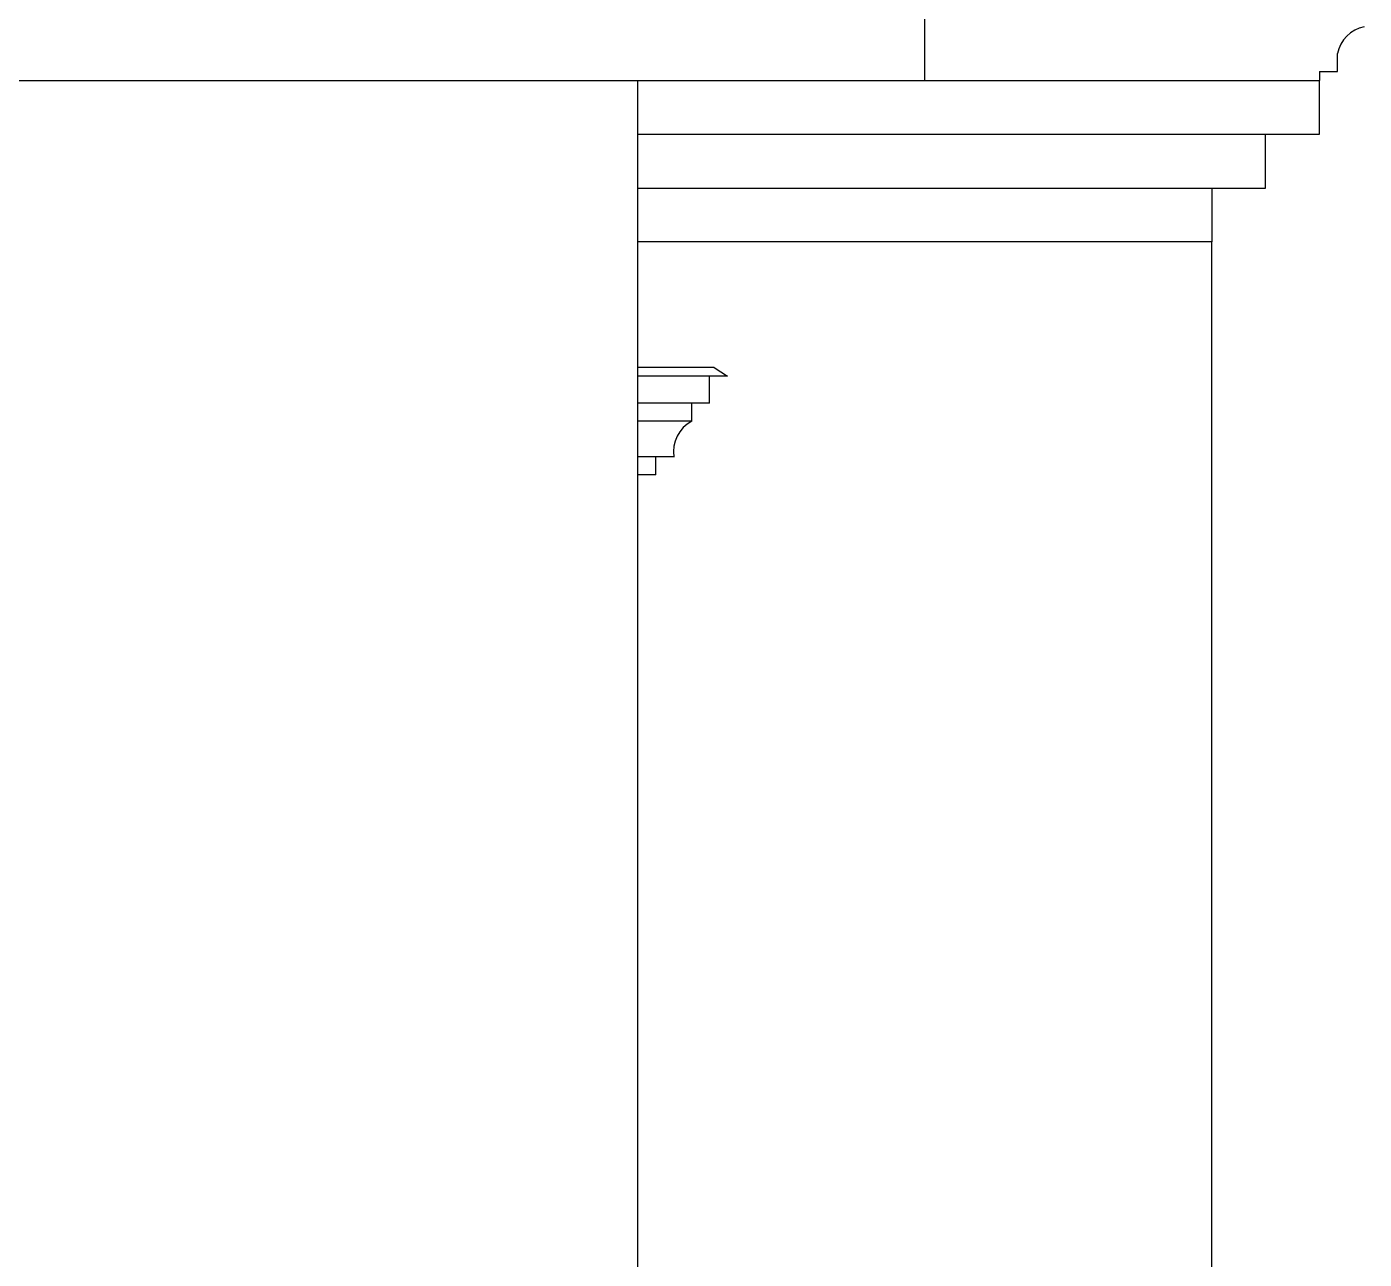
# Model space of a CAD drawing. Header units: inches. Extents: x 1397 to 20304, y -27267 to -746.
# Drawn here: x 14192.2 to 14266.7, y -23947.5 to -23878.8 of the extents above; entities that cross this region are included whole.
import ezdxf

# ---------------------------------------------------------------- set-up
doc = ezdxf.new("R2010")
doc.units = ezdxf.units.IN
doc.header["$LTSCALE"] = 17
doc.header["$MEASUREMENT"] = 0
doc.layers.add('25 BOT BAR', color=12, linetype='Continuous', lineweight=25)

msp = doc.modelspace()

# ---------------------------------------------------------------- linework, layer by layer
at = {"layer": '25 BOT BAR'}
for p, q in [((14242.234, -23881.759), (14242.234, -23876.759)), ((14265.234, -23880.76), (14265.234, -23880.26)), ((14265.234, -23881.26), (14265.234, -23880.76)), ((14264.234, -23881.26), (14264.234, -23881.759)), ((14264.234, -23881.26), (14265.234, -23881.26)), ((14186.095, -23881.759), (14264.234, -23881.759)), ((14226.234, -23980.134), (14226.234, -23881.759)), ((14264.234, -23884.759), (14264.234, -23881.759)), ((14226.234, -23884.759), (14264.234, -23884.759)), ((14261.234, -23887.759), (14261.234, -23884.759)), ((14226.234, -23887.759), (14261.234, -23887.759)), ((14258.234, -23887.759), (14258.234, -23890.759)), ((14258.234, -23890.759), (14226.234, -23890.759)), ((14258.234, -23980.134), (14258.234, -23890.759)), ((14230.484, -23897.759), (14226.234, -23897.759)), ((14230.484, -23897.759), (14231.234, -23898.259)), ((14231.234, -23898.259), (14226.234, -23898.259)), ((14230.234, -23899.759), (14230.234, -23898.259)), ((14230.234, -23899.759), (14226.234, -23899.759)), ((14229.234, -23900.759), (14229.234, -23899.759)), ((14229.234, -23900.759), (14226.234, -23900.759)), ((14228.234, -23902.759), (14226.234, -23902.759)), ((14227.234, -23903.759), (14227.234, -23902.759)), ((14227.234, -23903.759), (14226.234, -23903.759))]:
    msp.add_line(p, q, dxfattribs=at)
for centre, radius, start, end in [((14267.13, -23880.656), 1.937, 101.79587, 168.20438), ((14230.146, -23902.466), 1.935, 118.13621, 188.73369)]:
    msp.add_arc(centre, radius, start, end, dxfattribs=at)

doc.saveas('drawing.dxf')
